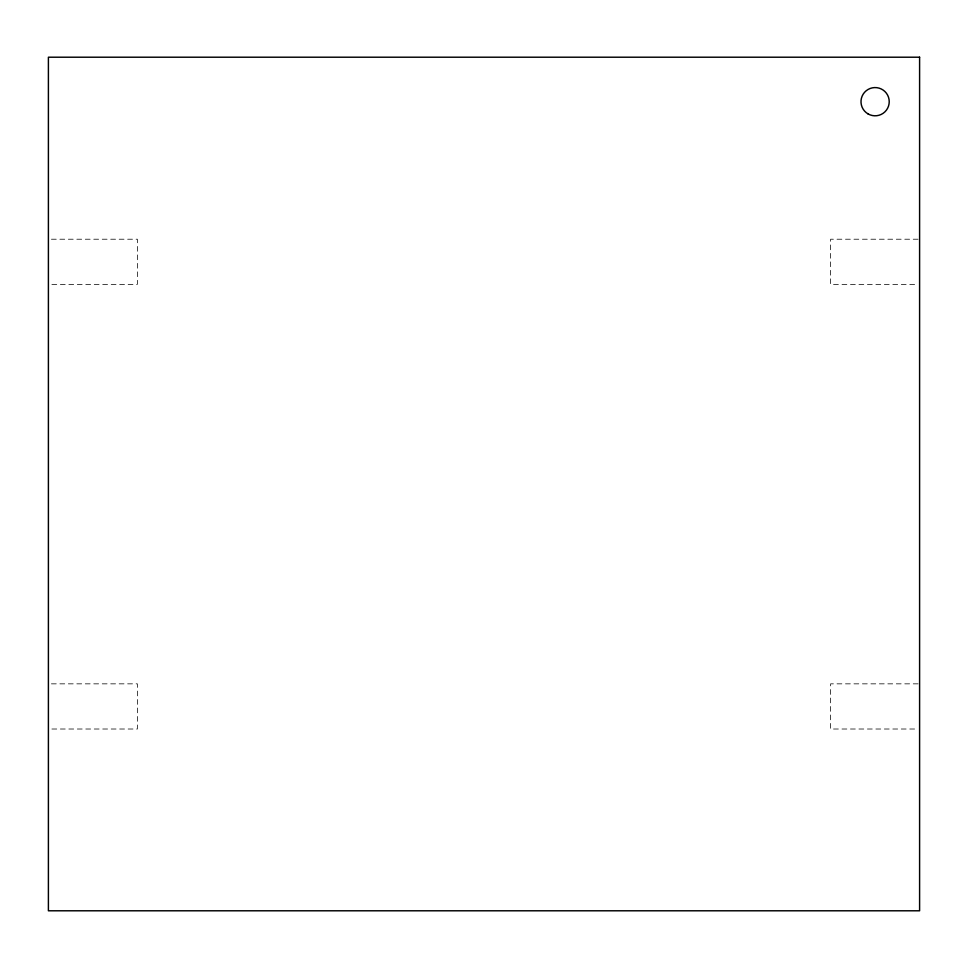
<?xml version="1.0" encoding="UTF-8"?>
<svg xmlns="http://www.w3.org/2000/svg" width="968" height="968" viewBox="0 0 968 968"><rect width="100%" height="100%" fill="white"/><g stroke="black" fill="none" stroke-linecap="round" stroke-linejoin="round"><path stroke-width="0.73" stroke-dasharray="4.84 3.63" d="M51.413 239.217L137.371 239.217L137.371 284.374L51.413 284.374M918.087 239.217L830.629 239.217L830.629 284.374L918.087 284.374M51.413 683.844L137.371 683.844L137.371 729.013L51.413 729.013M918.087 683.844L830.629 683.844L830.629 729.013L918.087 729.013"/><path stroke-width="1.45" d="M919.6 57.209L48.4 57.209L48.4 910.791L919.6 910.791L919.6 57.209M868.054 113.909A14.109 14.109 0 0 0 889.229 101.688A14.109 14.109 0 0 0 868.054 89.467A14.109 14.109 0 0 0 868.054 113.909"/></g></svg>
